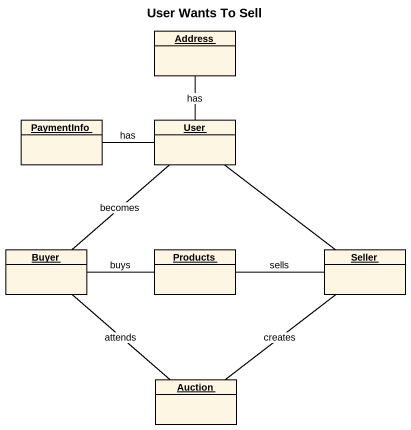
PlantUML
@startuml
title User Wants To Sell
hide circle
hide empty members
object Address
object PaymentInfo
object User
object Buyer
object Products
object Seller
object Auction
User -up- Address : has
User -left- PaymentInfo : has
User -- Buyer : becomes
User -- Seller
Buyer -right- Products : buys
Buyer -- Auction : attends
Seller -left- Products : sells
Seller -- Auction : creates
@enduml
